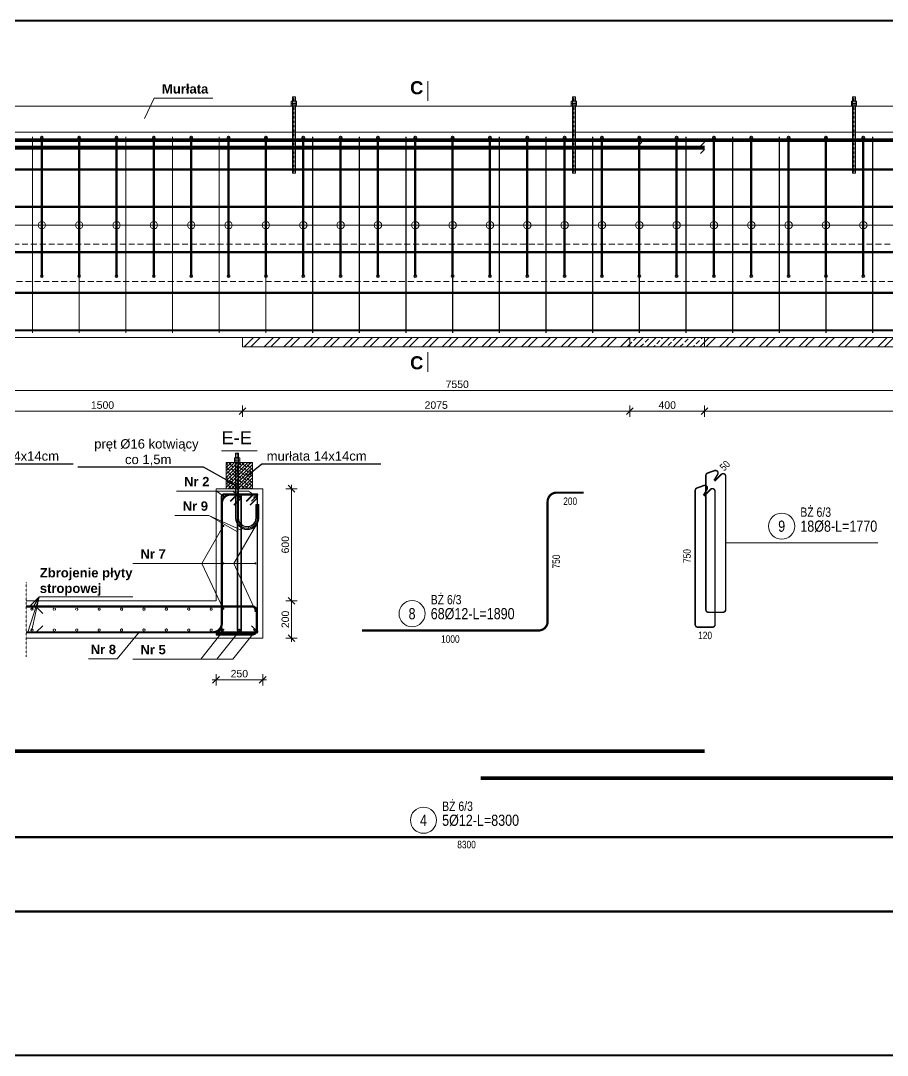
# Model space of a CAD drawing. Header units: millimetres. Extents: x 647 to 146539, y -131215 to 59.
# Drawn here: x 73096 to 77738, y -12172 to -6632 of the extents above; entities that cross this region are included whole.
import ezdxf
from ezdxf import colors
from ezdxf.entities.mleader import LeaderData, LeaderLine
from ezdxf.enums import TextEntityAlignment as Align
from ezdxf.math import Vec2, Vec3

# ---------------------------------------------------------------- set-up
doc = ezdxf.new("R2010")
doc.units = ezdxf.units.MM
for name, pattern in [('DASHDOT', [1, 0.5, -0.25, 0, -0.25]), ('DASHED', [0.75, 0.5, -0.25]), ('HIDDEN', [9.525, 6.35, -3.175])]:
    doc.linetypes.add(name, pattern=pattern)
doc.layers.get('Defpoints').update_dxf_attribs({"color": 2, "lineweight": 50})
for name, color, linetype, lineweight in [('e-cad_cienkie', 4, 'Continuous', 9), ('e-cad_opisy', 2, 'Continuous', 18), ('e-cad_prety_widok', 1, 'Continuous', 40), ('G-Bloki', 221, 'Continuous', 5), ('G-Cienka', 4, 'Continuous', 9), ('G-Kreskowanie', 9, 'Continuous', 5), ('G-Obrys', 3, 'Continuous', 20), ('G-Opisy', 2, 'Continuous', 18), ('G-Osie', 6, 'DASHDOT', 9), ('G-Podkład', 9, 'Continuous', 13), ('G-Przerywana', 8, 'DASHED', 15), ('G-Ramka', 5, 'Continuous', 40), ('G-Stal-warsztatowy', 1, 'Continuous', 35), ('G-Wymiary', 4, 'Continuous', 9)]:
    doc.layers.add(name, color=color, linetype=linetype, lineweight=lineweight)
doc.layers.add('e-cad_rzutnie', color=61, linetype='Continuous', lineweight=5, plot=False)
doc.layers.add('G-Prety', color=1, linetype='Continuous')
doc.styles.add('Arial-GG', font='arial.ttf')
doc.styles.add('e-cad_1', font='arial.ttf')
doc.styles.get("Standard").update_dxf_attribs({"font": 'arial.ttf'})
doc.dimstyles.new('e-cad_1_20_[mm]', dxfattribs={"dimscale": 20, "dimtxt": 2, "dimasz": 1.8, "dimexe": 1.5, "dimexo": 0, "dimgap": 0.6, "dimtad": 1, "dimdec": 1, "dimrnd": 1, "dimtxsty": 'Arial-GG', "dimblk": 'OBLIQUE', "dimcen": 0, "dimdle": 1, "dimclrd": 4, "dimclre": 4, "dimclrt": 7, "dimadec": 1, "dimazin": 0, "dimtfac": 1, "dimtdec": 1, "dimtix": 1, "dimtmove": 0, "dimatfit": 2, "dimfxl": 1.5, "dimfxlon": 1, "dimlwd": -1, "dimlwe": -1, "dimarcsym": 0})
pattern_1 = [(45, (-546051.51, 132936.14), (-53.033009, 53.033009), []), (45, (-546016.16, 132936.14), (-53.033009, 53.033009), [])]

# ---------------------------------------------------------------- blocks, each defined once
blk = doc.blocks.new('_Oblique')
at = {"color": 0, "linetype": 'ByBlock', "lineweight": -2}
blk.add_line((-0.5, -0.5), (0.5, 0.5), dxfattribs=at)
blk = doc.blocks.new('*D767')
at = {"layer": 'Defpoints', "color": 0, "ltscale": 0.8, "transparency": 16777216}
for p in [(71659.5, -8303.6), (79209.5, -8303.6), (79209.5, -8611.4)]:
    blk.add_point(p, dxfattribs=at)
at = {"layer": 'G-Wymiary', "color": 4, "ltscale": 0.8, "transparency": 16777216}
for p, q in [((71659.5, -8581.4), (71659.5, -8641.4)), ((79209.5, -8581.4), (79209.5, -8641.4)), ((71639.5, -8611.4), (79229.5, -8611.4))]:
    blk.add_line(p, q, dxfattribs=at)
at = {"layer": 'G-Wymiary', "color": 4, "ltscale": 0.8, "transparency": 16777216, "xscale": 36, "yscale": 36, "zscale": 36, "rotation": 180}
blk.add_blockref('_Oblique', (71659.5, -8611.4), dxfattribs=at)
at = {"layer": 'G-Wymiary', "color": 4, "ltscale": 0.8, "transparency": 16777216, "xscale": 36, "yscale": 36, "zscale": 36}
blk.add_blockref('_Oblique', (79209.5, -8611.4), dxfattribs=at)
at = {"layer": 'G-Wymiary', "color": 7, "ltscale": 0.8, "transparency": 16777216, "insert": (75434.5, -8579), "char_height": 40, "attachment_point": 5, "style": 'Arial-GG'}
blk.add_mtext('7550', dxfattribs=at)
blk = doc.blocks.new('*D779')
at = {"layer": 'Defpoints', "color": 0, "ltscale": 0.8, "transparency": 16777216}
for p in [(72784.5, -8378.6), (74284.5, -8378.6), (74284.5, -8722.7)]:
    blk.add_point(p, dxfattribs=at)
at = {"layer": 'G-Wymiary', "color": 4, "ltscale": 0.8, "transparency": 16777216}
for p, q in [((72784.5, -8692.7), (72784.5, -8752.7)), ((74284.5, -8692.7), (74284.5, -8752.7)), ((72764.5, -8722.7), (74304.5, -8722.7))]:
    blk.add_line(p, q, dxfattribs=at)
at = {"layer": 'G-Wymiary', "color": 4, "ltscale": 0.8, "transparency": 16777216, "xscale": 36, "yscale": 36, "zscale": 36, "rotation": 180}
blk.add_blockref('_Oblique', (72784.5, -8722.7), dxfattribs=at)
at = {"layer": 'G-Wymiary', "color": 4, "ltscale": 0.8, "transparency": 16777216, "xscale": 36, "yscale": 36, "zscale": 36}
blk.add_blockref('_Oblique', (74284.5, -8722.7), dxfattribs=at)
at = {"layer": 'G-Wymiary', "color": 7, "ltscale": 0.8, "transparency": 16777216, "insert": (73534.5, -8690.3), "char_height": 40, "attachment_point": 5, "style": 'Arial-GG'}
blk.add_mtext('1500', dxfattribs=at)
blk = doc.blocks.new('*D780')
at = {"layer": 'Defpoints', "color": 0, "ltscale": 0.8, "transparency": 16777216}
for p in [(74284.5, -8378.6), (76359.5, -8378.6), (76359.5, -8722.7)]:
    blk.add_point(p, dxfattribs=at)
at = {"layer": 'G-Wymiary', "color": 4, "ltscale": 0.8, "transparency": 16777216}
for p, q in [((74284.5, -8692.7), (74284.5, -8752.7)), ((76359.5, -8692.7), (76359.5, -8752.7)), ((74264.5, -8722.7), (76379.5, -8722.7))]:
    blk.add_line(p, q, dxfattribs=at)
at = {"layer": 'G-Wymiary', "color": 4, "ltscale": 0.8, "transparency": 16777216, "xscale": 36, "yscale": 36, "zscale": 36, "rotation": 180}
blk.add_blockref('_Oblique', (74284.5, -8722.7), dxfattribs=at)
at = {"layer": 'G-Wymiary', "color": 4, "ltscale": 0.8, "transparency": 16777216, "xscale": 36, "yscale": 36, "zscale": 36}
blk.add_blockref('_Oblique', (76359.5, -8722.7), dxfattribs=at)
at = {"layer": 'G-Wymiary', "color": 7, "ltscale": 0.8, "transparency": 16777216, "insert": (75322, -8690.3), "char_height": 40, "attachment_point": 5, "style": 'Arial-GG'}
blk.add_mtext('2075', dxfattribs=at)
blk = doc.blocks.new('*D781')
at = {"layer": 'Defpoints', "color": 0, "ltscale": 0.8, "transparency": 16777216}
for p in [(76359.5, -8378.6), (76759.5, -8378.6), (76759.5, -8722.7)]:
    blk.add_point(p, dxfattribs=at)
at = {"layer": 'G-Wymiary', "color": 4, "ltscale": 0.8, "transparency": 16777216}
for p, q in [((76359.5, -8692.7), (76359.5, -8752.7)), ((76759.5, -8692.7), (76759.5, -8752.7)), ((76339.5, -8722.7), (76779.5, -8722.7))]:
    blk.add_line(p, q, dxfattribs=at)
at = {"layer": 'G-Wymiary', "color": 4, "ltscale": 0.8, "transparency": 16777216, "xscale": 36, "yscale": 36, "zscale": 36, "rotation": 180}
blk.add_blockref('_Oblique', (76359.5, -8722.7), dxfattribs=at)
at = {"layer": 'G-Wymiary', "color": 4, "ltscale": 0.8, "transparency": 16777216, "xscale": 36, "yscale": 36, "zscale": 36}
blk.add_blockref('_Oblique', (76759.5, -8722.7), dxfattribs=at)
at = {"layer": 'G-Wymiary', "color": 7, "ltscale": 0.8, "transparency": 16777216, "insert": (76559.5, -8690.3), "char_height": 40, "attachment_point": 5, "style": 'Arial-GG'}
blk.add_mtext('400', dxfattribs=at)
blk = doc.blocks.new('*D782')
at = {"layer": 'Defpoints', "color": 0, "ltscale": 0.8, "transparency": 16777216}
for p in [(76759.5, -8378.6), (79259.5, -8378.6), (79259.5, -8722.7)]:
    blk.add_point(p, dxfattribs=at)
at = {"layer": 'G-Wymiary', "color": 4, "ltscale": 0.8, "transparency": 16777216}
for p, q in [((76759.5, -8692.7), (76759.5, -8752.7)), ((79259.5, -8692.7), (79259.5, -8752.7)), ((76739.5, -8722.7), (79279.5, -8722.7))]:
    blk.add_line(p, q, dxfattribs=at)
at = {"layer": 'G-Wymiary', "color": 4, "ltscale": 0.8, "transparency": 16777216, "xscale": 36, "yscale": 36, "zscale": 36, "rotation": 180}
blk.add_blockref('_Oblique', (76759.5, -8722.7), dxfattribs=at)
at = {"layer": 'G-Wymiary', "color": 4, "ltscale": 0.8, "transparency": 16777216, "xscale": 36, "yscale": 36, "zscale": 36}
blk.add_blockref('_Oblique', (79259.5, -8722.7), dxfattribs=at)
at = {"layer": 'G-Wymiary', "color": 7, "ltscale": 0.8, "transparency": 16777216, "insert": (78009.5, -8690.3), "char_height": 40, "attachment_point": 5, "style": 'Arial-GG'}
blk.add_mtext('2500', dxfattribs=at)
blk = doc.blocks.new('*D800')
at = {"layer": 'Defpoints', "color": 0, "ltscale": 0.8, "transparency": 16777216}
for p in [(74142.4, -9737.7), (74546.2, -9737.7), (74392.4, -9937.7)]:
    blk.add_point(p, dxfattribs=at)
at = {"layer": 'G-Wymiary', "color": 4, "ltscale": 0.8, "transparency": 16777216}
for p, q in [((74516.2, -9737.7), (74576.2, -9737.7)), ((74546.2, -9957.7), (74546.2, -9717.7)), ((74516.2, -9937.7), (74576.2, -9937.7))]:
    blk.add_line(p, q, dxfattribs=at)
at = {"layer": 'G-Wymiary', "color": 4, "ltscale": 0.8, "transparency": 16777216, "xscale": 36, "yscale": 36, "zscale": 36}
for p, rotation in [((74546.2, -9737.7), 90), ((74546.2, -9937.7), 270)]:
    blk.add_blockref('_Oblique', p, dxfattribs=dict(at, rotation=rotation))
at = {"layer": 'G-Wymiary', "color": 7, "ltscale": 0.8, "transparency": 16777216, "insert": (74513.7, -9837.7), "char_height": 40, "attachment_point": 5, "rotation": 90, "style": 'Arial-GG'}
blk.add_mtext('200', dxfattribs=at)
blk = doc.blocks.new('*D801')
at = {"layer": 'Defpoints', "color": 0, "ltscale": 0.8, "transparency": 16777216}
for p in [(74392.4, -9137.7), (74546.2, -9137.7), (74142.4, -9737.7)]:
    blk.add_point(p, dxfattribs=at)
at = {"layer": 'G-Wymiary', "color": 4, "ltscale": 0.8, "transparency": 16777216}
for p, q in [((74516.2, -9137.7), (74576.2, -9137.7)), ((74546.2, -9757.7), (74546.2, -9117.7)), ((74516.2, -9737.7), (74576.2, -9737.7))]:
    blk.add_line(p, q, dxfattribs=at)
at = {"layer": 'G-Wymiary', "color": 4, "ltscale": 0.8, "transparency": 16777216, "xscale": 36, "yscale": 36, "zscale": 36}
for p, rotation in [((74546.2, -9137.7), 90), ((74546.2, -9737.7), 270)]:
    blk.add_blockref('_Oblique', p, dxfattribs=dict(at, rotation=rotation))
at = {"layer": 'G-Wymiary', "color": 7, "ltscale": 0.8, "transparency": 16777216, "insert": (74513.7, -9437.7), "char_height": 40, "attachment_point": 5, "rotation": 90, "style": 'Arial-GG'}
blk.add_mtext('600', dxfattribs=at)
blk = doc.blocks.new('*D676')
at = {"layer": 'Defpoints', "color": 0, "ltscale": 0.8, "transparency": 16777216}
for p in [(74142.4, -9737.7), (74392.4, -9937.7), (74392.4, -10160.7)]:
    blk.add_point(p, dxfattribs=at)
at = {"layer": 'G-Wymiary', "color": 4, "ltscale": 0.8, "transparency": 16777216}
for p, q in [((74142.4, -10130.7), (74142.4, -10190.7)), ((74392.4, -10130.7), (74392.4, -10190.7)), ((74122.4, -10160.7), (74412.4, -10160.7))]:
    blk.add_line(p, q, dxfattribs=at)
at = {"layer": 'G-Wymiary', "color": 4, "ltscale": 0.8, "transparency": 16777216, "xscale": 36, "yscale": 36, "zscale": 36, "rotation": 180}
blk.add_blockref('_Oblique', (74142.4, -10160.7), dxfattribs=at)
at = {"layer": 'G-Wymiary', "color": 4, "ltscale": 0.8, "transparency": 16777216, "xscale": 36, "yscale": 36, "zscale": 36}
blk.add_blockref('_Oblique', (74392.4, -10160.7), dxfattribs=at)
at = {"layer": 'G-Wymiary', "color": 7, "ltscale": 0.8, "transparency": 16777216, "insert": (74267.4, -10128.3), "char_height": 40, "attachment_point": 5, "style": 'Arial-GG'}
blk.add_mtext('250', dxfattribs=at)
blk = doc.blocks.new('e-cad_ZelbetOpis_7')
blk.add_circle((5, 4.5), 3.5)
at = {"layer": 'e-cad_opisy', "style": 'e-cad_1', "width": 0.8}
blk.add_attdef('NR', text='', height=3, dxfattribs=at).set_placement((5, 3), align=Align.CENTER)
for tag, p in [('OPIS_1', (10, 3)), ('UWAGI', (10, -6))]:
    blk.add_attdef(tag, p, '', height=3, dxfattribs=at)
at = {"layer": 'e-cad_opisy', "style": 'e-cad_1', "width": 0.8, "flags": 1}
for tag, p in [('SREDNICA', (0, -15)), ('DLUGOSC', (0, -20)), ('SZT', (0, -25)), ('GATUNEK_STALI', (0, -30)), ('KLASA_STALI', (0, -35)), ('OPIS_2', (0, -40)), ('KOD', (0, -50)), ('HAK_1', (0, -55)), ('HAK_2', (0, -60)), ('A', (0, -65)), ('B', (0, -70)), ('C', (0, -75)), ('D', (0, -80)), ('E', (0, -85)), ('F', (0, -90)), ('R', (0, -95)), ('HAK_1_DLUGOSC', (0, -100)), ('HAK_2_DLUGOSC', (0, -105)), ('KIERUNEK', (0, -110))]:
    blk.add_attdef(tag, p, '', height=3, dxfattribs=at)
at = {"layer": 'e-cad_rzutnie', "style": 'e-cad_1', "width": 0.8}
blk.add_attdef('POZYCJA', (10, 7), '', height=2.5, dxfattribs=at)

msp = doc.modelspace()

# ---------------------------------------------------------------- hatches: boundary and pattern name
at = {"layer": 'G-Kreskowanie', "ltscale": 0.8}
h = msp.add_hatch(dxfattribs=at)
h.set_pattern_fill('ANSI32', color=256, scale=200, style=0)
h.set_pattern_definition(pattern_1)
h.paths.add_polyline_path([(76359.5, -8328.57), (74284.5, -8328.57), (74284.5, -8378.57), (76359.5, -8378.57)])
h = msp.add_hatch(dxfattribs=at)
h.set_pattern_fill('ANSI33', color=256, scale=200, style=0)
h.set_pattern_definition([(45, (-546051.513, 132936.14), (-35.355339, 35.355339), []), (45, (-546016.16, 132936.14), (-35.355339, 35.355339), [25, -12.5])])
h.paths.add_polyline_path([(76759.5, -8328.57), (76359.5, -8328.57), (76359.5, -8378.57), (76759.5, -8378.57)])
h = msp.add_hatch(dxfattribs=at)
h.set_pattern_fill('ANSI32', color=256, scale=200, style=0)
h.set_pattern_definition(pattern_1)
h.paths.add_polyline_path([(79259.5, -8328.57), (76759.5, -8328.57), (76759.5, -8378.57), (79259.5, -8378.57)])
h = msp.add_hatch(dxfattribs=at)
h.set_pattern_fill('ANSI38', color=256, scale=100, style=0)
h.set_pattern_definition([(45, (-1461583.736, 750144.358), (-8.838834765, 8.838834765), []), (135, (-1461583.736, 750144.358), (-26.51650429, 8.838834765), [31.25, -18.75])])
h.paths.add_polyline_path([(74197.42, -8997.73), (74197.42, -9137.73), (74337.42, -9137.73), (74337.42, -8997.73)])
at = {"layer": 'G-Kreskowanie'}
h = msp.add_hatch(color=256, dxfattribs=at)
edge = h.paths.add_edge_path()
edge.add_arc((74181.42, -9176.72), 6, 0, 360)
h = msp.add_hatch(color=256, dxfattribs=at)
edge = h.paths.add_edge_path()
edge.add_arc((74267.42, -9181.7), 6, 0, 360)
h = msp.add_hatch(color=256, dxfattribs=at)
edge = h.paths.add_edge_path()
edge.add_arc((74347.99, -9183.34), 6, 0, 360)
h = msp.add_hatch(color=256, dxfattribs=at)
edge = h.paths.add_edge_path()
edge.add_arc((74181.42, -9337.72), 6, 0, 360)
h = msp.add_hatch(color=256, dxfattribs=at)
edge = h.paths.add_edge_path()
edge.add_arc((74353.42, -9337.72), 6, 0, 360)
h = msp.add_hatch(color=256, dxfattribs=at)
edge = h.paths.add_edge_path()
edge.add_arc((74181.42, -9537.72), 6, 0, 360)
h = msp.add_hatch(color=256, dxfattribs=at)
edge = h.paths.add_edge_path()
edge.add_arc((74353.42, -9537.72), 6, 0, 360)
h = msp.add_hatch(color=256, dxfattribs=at)
edge = h.paths.add_edge_path()
edge.add_arc((74181.42, -9780.72), 6, 0, 360)
h = msp.add_hatch(color=256, dxfattribs=at)
edge = h.paths.add_edge_path()
edge.add_arc((74353.42, -9792.58), 6, 0, 360)
h = msp.add_hatch(color=256, dxfattribs=at)
edge = h.paths.add_edge_path()
edge.add_arc((74181.42, -9893.21), 6, 0, 360)
h = msp.add_hatch(color=256, dxfattribs=at)
edge = h.paths.add_edge_path()
edge.add_arc((74267.42, -9893.21), 6, 0, 360)
h = msp.add_hatch(color=256, dxfattribs=at)
edge = h.paths.add_edge_path()
edge.add_arc((74347.36, -9893.41), 6, 0, 360)

# ---------------------------------------------------------------- linework, layer by layer
at = {"layer": 'e-cad_prety_widok', "ltscale": 0.8, "const_width": 12}
for points in [[(74367.42, -9168.73), (74221.42, -9168.73, 0.4142136), (74173.42, -9216.73), (74173.42, -9858.73, -0.4142136), (74125.42, -9906.73), (73179.42, -9906.73)], [(76112.6, -9158.86), (75966.6, -9158.86, 0.4142136), (75918.6, -9206.86), (75918.6, -9848.86, -0.4142136), (75870.6, -9896.86), (74924.6, -9896.86)]]:
    msp.add_lwpolyline(points, format="xyb", dxfattribs=at)
at = {"layer": 'e-cad_prety_widok', "const_width": 20}
for points in [[(76759.5, -10543.54), (66959.5, -10543.54)], [(81059.5, -10687.06), (75559.5, -10687.06)]]:
    msp.add_lwpolyline(points, dxfattribs=at)
at = {"layer": 'e-cad_prety_widok'}
for points in [[(79634.5, -11003.11, 12, 12, 0), (71334.5, -11003.11, 14.11, 14.11, 0)], [(78734.5, -11401.81, 12, 12, 0), (66734.5, -11401.81, 14.11, 14.11, 0)]]:
    msp.add_lwpolyline(points, format="xyseb", dxfattribs=at)
at = {"layer": 'G-Cienka', "ltscale": 0.8}
for p, q in [((66904.5, -7088.57), (81254.49, -7088.57)), ((67009.5, -7726.63), (81009.5, -7726.63)), ((74284.5, -8378.57), (74284.5, -8328.57)), ((76359.5, -8378.57), (76359.5, -8328.57)), ((76759.5, -8378.57), (76759.5, -8328.57))]:
    msp.add_line(p, q, dxfattribs=at)
at = {"layer": 'G-Cienka'}
for p, q in [((76423, -7281.57), (76401.83, -7302.74)), ((76423, -7281.57), (76401.83, -7302.74)), ((76423, -7281.57), (76401.83, -7302.74)), ((76759.5, -7281.57), (76738.33, -7302.74)), ((76759.5, -7281.57), (76738.33, -7302.74)), ((76759.5, -7321.57), (76738.33, -7342.74))]:
    msp.add_line(p, q, dxfattribs=at)
at = {"layer": 'G-Kreskowanie', "ltscale": 0.8}
msp.add_line((79659.5, -8378.57), (74284.5, -8378.57), dxfattribs=at)
at = {"layer": 'G-Obrys', "ltscale": 0.8}
for p, q in [((74332.07, -9204.08), (74367.42, -9168.73)), ((73214.78, -9806.29), (73179.42, -9770.93)), ((73214.78, -9871.37), (73179.42, -9906.73)), ((74141.42, -9918.73), (74176.78, -9883.37)), ((74332.07, -9871.37), (74367.42, -9906.73))]:
    msp.add_line(p, q, dxfattribs=at)
at = {"layer": 'G-Obrys'}
for points in [[(71309.5, -8028.57), (66709.5, -8028.57), (66709.5, -7228.57), (81309.49, -7228.57), (81309.49, -8028.57), (79659.5, -8028.57), (79659.5, -8328.57), (71309.5, -8328.57), (71309.5, -8028.57)], [(73124.73, -9937.73), (74392.42, -9937.73), (74392.42, -9137.73), (74142.42, -9137.73), (74142.42, -9737.73), (73124.73, -9737.73)]]:
    msp.add_lwpolyline(points, dxfattribs=at)
at = {"layer": 'G-Opisy'}
for p, q in [((75276.77, -6955.59), (75276.77, -7061.43)), ((73811.64, -7047.19), (73759.5, -7154.86)), ((73811.64, -7047.19), (74125.64, -7047.19)), ((75276.77, -8405.86), (75276.77, -8511.7)), ((74171.61, -8935.63), (74363.23, -8935.63)), ((73929.99, -9150.08), (74316.95, -9150.08)), ((74144.95, -9150.08), (74181.42, -9176.72)), ((74230.95, -9150.08), (74267.42, -9176.72)), ((74316.95, -9150.08), (74353.42, -9176.72)), ((73922.61, -9281.33), (74103.13, -9281.33)), ((74103.13, -9281.33), (74257.42, -9368.8)), ((74103.13, -9281.33), (74277.42, -9360.04)), ((74065.95, -9537.73), (74181.42, -9337.73)), ((74237.95, -9537.73), (74353.42, -9337.73)), ((73696.34, -9537.73), (73983.9, -9537.73)), ((73983.9, -9537.73), (74237.95, -9537.73)), ((73983.9, -9537.73), (74065.95, -9537.73)), ((73983.9, -9537.73), (74353.42, -9537.73)), ((73983.9, -9537.73), (74181.42, -9537.73)), ((73983.9, -9537.73), (74237.95, -9537.73)), ((73983.9, -9537.73), (74065.95, -9537.73)), ((74065.95, -9537.73), (74181.42, -9780.72)), ((74181.42, -9537.73), (74181.42, -9537.73)), ((74237.95, -9537.73), (74353.42, -9792.58)), ((74353.42, -9537.73), (74353.42, -9537.73)), ((73194.2, -9716.4), (73133.99, -9906.73)), ((73194.2, -9716.4), (73142.49, -9768.73)), ((73194.2, -9716.4), (73156.43, -9894.73)), ((73194.2, -9716.4), (73156.43, -9782.93)), ((73194.2, -9716.4), (73697.01, -9716.4)), ((73612.52, -10049.18), (73730.65, -9906.73)), ((74061.24, -10050.23), (74181.42, -9898.73)), ((74147.24, -10050.23), (74267.42, -9898.73)), ((74233.24, -10050.23), (74353.42, -9898.73)), ((73459.96, -10049.18), (73612.52, -10049.18)), ((73696.34, -10050.23), (73983.9, -10050.23)), ((73983.9, -10050.23), (74061.24, -10050.23)), ((73983.9, -10050.23), (74233.24, -10050.23)), ((73983.9, -10050.23), (74147.24, -10050.23))]:
    msp.add_line(p, q, dxfattribs=at)
at = {"layer": 'G-Opisy', "ltscale": 0.8}
msp.add_lwpolyline([(74197.42, -8997.73), (74197.42, -9137.73), (74337.42, -9137.73), (74337.42, -8997.73), (74197.42, -8997.73)], dxfattribs=at)
at = {"layer": 'G-Osie', "ltscale": 0.2}
for points in [[(74559.5, -7038.57), (74559.5, -7447.57)], [(76059.5, -7038.57), (76059.5, -7447.57)], [(77559.5, -7038.57), (77559.5, -7447.57)]]:
    msp.add_lwpolyline(points, dxfattribs=at)
msp.add_lwpolyline([(74255.42, -8947.73), (74255.42, -9294.73, 0.4142136), (74309.42, -9348.73), (74309.42, -9348.73, 0.4142136), (74363.42, -9294.73), (74363.42, -9222.73)], format="xyb", dxfattribs=at)
at = {"layer": 'G-Podkład', "ltscale": 50}
for p, q in [((74545.65, -7064.57), (74545.65, -7073.57)), ((74545.65, -7077.57), (74545.65, -7086.57)), ((74569.89, -7062.57), (74549.12, -7062.57)), ((74569.89, -7075.57), (74549.12, -7075.57)), ((74569.89, -7075.57), (74549.12, -7075.57)), ((74552.58, -7075.57), (74549.12, -7075.57)), ((74569.89, -7088.57), (74549.12, -7088.57)), ((74552.58, -7088.57), (74549.12, -7088.57)), ((74552.58, -7064.57), (74552.58, -7073.57)), ((74552.58, -7075.57), (74566.43, -7075.57)), ((74552.58, -7077.57), (74552.58, -7086.57)), ((74552.58, -7088.57), (74566.43, -7088.57)), ((74566.43, -7064.57), (74566.43, -7073.57)), ((74569.89, -7075.57), (74566.43, -7075.57)), ((74566.43, -7077.57), (74566.43, -7086.57)), ((74569.89, -7088.57), (74566.43, -7088.57)), ((74573.35, -7064.57), (74573.35, -7073.57)), ((74573.35, -7077.57), (74573.35, -7086.57)), ((76045.65, -7064.57), (76045.65, -7073.57)), ((76045.65, -7077.57), (76045.65, -7086.57)), ((76069.89, -7062.57), (76049.12, -7062.57)), ((76069.89, -7075.57), (76049.12, -7075.57)), ((76069.89, -7075.57), (76049.12, -7075.57)), ((76052.58, -7075.57), (76049.12, -7075.57)), ((76069.89, -7088.57), (76049.12, -7088.57)), ((76052.58, -7088.57), (76049.12, -7088.57)), ((76052.58, -7064.57), (76052.58, -7073.57)), ((76052.58, -7075.57), (76066.43, -7075.57)), ((76052.58, -7077.57), (76052.58, -7086.57)), ((76052.58, -7088.57), (76066.43, -7088.57)), ((76066.43, -7064.57), (76066.43, -7073.57)), ((76069.89, -7075.57), (76066.43, -7075.57)), ((76066.43, -7077.57), (76066.43, -7086.57)), ((76069.89, -7088.57), (76066.43, -7088.57)), ((76073.35, -7064.57), (76073.35, -7073.57)), ((76073.35, -7077.57), (76073.35, -7086.57)), ((77545.65, -7064.57), (77545.65, -7073.57)), ((77545.65, -7077.57), (77545.65, -7086.57)), ((77569.89, -7062.57), (77549.12, -7062.57)), ((77569.89, -7075.57), (77549.12, -7075.57)), ((77569.89, -7075.57), (77549.12, -7075.57)), ((77552.58, -7075.57), (77549.12, -7075.57)), ((77569.89, -7088.57), (77549.12, -7088.57)), ((77552.58, -7088.57), (77549.12, -7088.57)), ((77552.58, -7064.57), (77552.58, -7073.57)), ((77552.58, -7075.57), (77566.43, -7075.57)), ((77552.58, -7077.57), (77552.58, -7086.57)), ((77552.58, -7088.57), (77566.43, -7088.57)), ((77566.43, -7064.57), (77566.43, -7073.57)), ((77569.89, -7075.57), (77566.43, -7075.57)), ((77566.43, -7077.57), (77566.43, -7086.57)), ((77569.89, -7088.57), (77566.43, -7088.57)), ((77573.35, -7064.57), (77573.35, -7073.57)), ((77573.35, -7077.57), (77573.35, -7086.57)), ((74241.57, -8973.73), (74241.57, -8982.73)), ((74265.81, -8971.73), (74245.03, -8971.73)), ((74248.5, -8973.73), (74248.5, -8982.73)), ((74262.35, -8973.73), (74262.35, -8982.73)), ((74269.27, -8973.73), (74269.27, -8982.73)), ((74241.57, -8986.73), (74241.57, -8995.73)), ((74265.81, -8984.73), (74245.03, -8984.73)), ((74265.81, -8984.73), (74245.03, -8984.73)), ((74248.5, -8984.73), (74245.03, -8984.73)), ((74265.81, -8997.73), (74245.03, -8997.73)), ((74248.5, -8997.73), (74245.03, -8997.73)), ((74248.5, -8984.73), (74262.35, -8984.73)), ((74248.5, -8986.73), (74248.5, -8995.73)), ((74248.5, -8997.73), (74262.35, -8997.73)), ((74265.81, -8984.73), (74262.35, -8984.73)), ((74262.35, -8986.73), (74262.35, -8995.73)), ((74265.81, -8997.73), (74262.35, -8997.73)), ((74269.27, -8986.73), (74269.27, -8995.73))]:
    msp.add_line(p, q, dxfattribs=at)
for points in [[(74551.5, -7062.57), (74551.5, -7038.57), (74567.5, -7038.57), (74567.5, -7062.57)], [(74567.5, -7447.57), (74551.5, -7447.57), (74551.5, -7088.57)], [(74553.5, -7062.57), (74553.5, -7038.57), (74565.5, -7038.57), (74565.5, -7062.57)], [(74553.5, -7447.57), (74553.5, -7088.57)], [(74565.5, -7088.57), (74565.5, -7447.57)], [(74567.5, -7088.57), (74567.5, -7447.57)], [(76051.5, -7062.57), (76051.5, -7038.57), (76067.5, -7038.57), (76067.5, -7062.57)], [(76067.5, -7447.57), (76051.5, -7447.57), (76051.5, -7088.57)], [(76053.5, -7062.57), (76053.5, -7038.57), (76065.5, -7038.57), (76065.5, -7062.57)], [(76053.5, -7447.57), (76053.5, -7088.57)], [(76065.5, -7088.57), (76065.5, -7447.57)], [(76067.5, -7088.57), (76067.5, -7447.57)], [(77551.5, -7062.57), (77551.5, -7038.57), (77567.5, -7038.57), (77567.5, -7062.57)], [(77567.5, -7447.57), (77551.5, -7447.57), (77551.5, -7088.57)], [(77553.5, -7062.57), (77553.5, -7038.57), (77565.5, -7038.57), (77565.5, -7062.57)], [(77553.5, -7447.57), (77553.5, -7088.57)], [(77565.5, -7088.57), (77565.5, -7447.57)], [(77567.5, -7088.57), (77567.5, -7447.57)], [(74247.42, -8971.73), (74247.42, -8947.73), (74263.42, -8947.73), (74263.42, -8971.73)], [(74249.42, -8971.73), (74249.42, -8947.73), (74261.42, -8947.73), (74261.42, -8971.73)], [(74247.42, -9294.73), (74247.42, -8997.73)], [(74249.42, -9294.73), (74249.42, -8997.73)], [(74261.42, -8997.73), (74261.42, -9294.73)], [(74263.42, -8997.73), (74263.42, -9294.73)], [(74355.42, -9294.73), (74355.42, -9222.73), (74371.42, -9222.73), (74371.42, -9294.73)], [(74357.42, -9294.73), (74357.42, -9222.73), (74369.42, -9222.73), (74369.42, -9294.73)]]:
    msp.add_lwpolyline(points, dxfattribs=at)
for centre, radius, start, end in [((74549.12, -7066.56), 4, 29.97705, 150.02295), ((74549.12, -7071.57), 4, 209.97705, 330.02295), ((74549.12, -7079.56), 4, 29.97705, 150.02295), ((74549.12, -7084.57), 4, 209.97705, 330.02295), ((74559.5, -7075.55), 12.99, 57.78165, 122.21835), ((74559.5, -7062.58), 12.99, 237.78165, 302.21835), ((74559.5, -7088.55), 12.99, 57.78165, 122.21835), ((74559.5, -7075.58), 12.99, 237.78165, 302.21835), ((74569.89, -7066.56), 4, 29.97705, 150.02295), ((74566.43, -7064.57), 0, 270, 25.5633), ((74569.89, -7071.57), 4, 209.97705, 330.02295), ((74566.43, -7073.57), 0, 334.4367, 90), ((74569.89, -7079.56), 4, 29.97705, 150.02295), ((74566.43, -7077.57), 0, 270, 25.5633), ((74569.89, -7084.57), 4, 209.97705, 330.02295), ((74566.43, -7086.57), 0, 334.4367, 90), ((76049.12, -7066.56), 4, 29.97705, 150.02295), ((76049.12, -7071.57), 4, 209.97705, 330.02295), ((76049.12, -7079.56), 4, 29.97705, 150.02295), ((76049.12, -7084.57), 4, 209.97705, 330.02295), ((76059.5, -7075.55), 12.99, 57.78165, 122.21835), ((76059.5, -7062.58), 12.99, 237.78165, 302.21835), ((76059.5, -7088.55), 12.99, 57.78165, 122.21835), ((76059.5, -7075.58), 12.99, 237.78165, 302.21835), ((76069.89, -7066.56), 4, 29.97705, 150.02295), ((76066.43, -7064.57), 0, 270, 25.5633), ((76069.89, -7071.57), 4, 209.97705, 330.02295), ((76066.43, -7073.57), 0, 334.4367, 90), ((76069.89, -7079.56), 4, 29.97705, 150.02295), ((76066.43, -7077.57), 0, 270, 25.5633), ((76069.89, -7084.57), 4, 209.97705, 330.02295), ((76066.43, -7086.57), 0, 334.4367, 90), ((77549.12, -7066.56), 4, 29.97705, 150.02295), ((77549.12, -7071.57), 4, 209.97705, 330.02295), ((77549.12, -7079.56), 4, 29.97705, 150.02295), ((77549.12, -7084.57), 4, 209.97705, 330.02295), ((77559.5, -7075.55), 12.99, 57.78165, 122.21835), ((77559.5, -7062.58), 12.99, 237.78165, 302.21835), ((77559.5, -7088.55), 12.99, 57.78165, 122.21835), ((77559.5, -7075.58), 12.99, 237.78165, 302.21835), ((77569.89, -7066.56), 4, 29.97705, 150.02295), ((77566.43, -7064.57), 0, 270, 25.5633), ((77569.89, -7071.57), 4, 209.97705, 330.02295), ((77566.43, -7073.57), 0, 334.4367, 90), ((77569.89, -7079.56), 4, 29.97705, 150.02295), ((77566.43, -7077.57), 0, 270, 25.5633), ((77569.89, -7084.57), 4, 209.97705, 330.02295), ((77566.43, -7086.57), 0, 334.4367, 90), ((74245.03, -8975.72), 4, 29.97705, 150.02295), ((74255.42, -8984.72), 12.99, 57.78165, 122.21835), ((74265.81, -8975.72), 4, 29.97705, 150.02295), ((74262.35, -8973.73), 0, 270, 25.5633), ((74245.03, -8980.73), 4, 209.97705, 330.02295), ((74245.03, -8988.72), 4, 29.97705, 150.02295), ((74245.03, -8993.73), 4, 209.97705, 330.02295), ((74255.42, -8971.74), 12.99, 237.78165, 302.21835), ((74255.42, -8997.72), 12.99, 57.78165, 122.21835), ((74255.42, -8984.74), 12.99, 237.78165, 302.21835), ((74265.81, -8980.73), 4, 209.97705, 330.02295), ((74262.35, -8982.73), 0, 334.4367, 90), ((74265.81, -8988.72), 4, 29.97705, 150.02295), ((74262.35, -8986.73), 0, 270, 25.5633), ((74265.81, -8993.73), 4, 209.97705, 330.02295), ((74262.35, -8995.73), 0, 334.4367, 90), ((74309.42, -9294.73), 62, 180, 0), ((74309.42, -9294.73), 60, 180, 0), ((74309.42, -9294.73), 48, 180, 0), ((74309.42, -9294.73), 46, 180, 0)]:
    msp.add_arc(centre, radius, start, end, dxfattribs=at)
at = {"layer": 'G-Prety'}
for points, const_width in [([(73159.5, -8303.57), (73159.5, -7253.57)], 6.6), ([(73409.5, -8303.57), (73409.5, -7253.57)], 6.6), ([(73659.5, -8303.57), (73659.5, -7253.57)], 6.6), ([(73909.5, -8303.57), (73909.5, -7253.57)], 6.6), ([(74159.5, -8303.57), (74159.5, -7253.57)], 6.6), ([(74409.5, -8303.57), (74409.5, -7253.57)], 6.6), ([(74659.5, -8303.57), (74659.5, -7253.57)], 6.6), ([(74909.5, -8303.57), (74909.5, -7253.57)], 6.6), ([(75159.5, -8303.57), (75159.5, -7253.57)], 6.6), ([(75409.5, -8303.57), (75409.5, -7253.57)], 6.6), ([(75659.5, -8303.57), (75659.5, -7253.57)], 6.6), ([(75909.5, -8303.57), (75909.5, -7253.57)], 6.6), ([(76159.5, -8303.57), (76159.5, -7253.57)], 6.6), ([(76409.5, -8303.57), (76409.5, -7253.57)], 6.6), ([(76659.5, -8303.57), (76659.5, -7253.57)], 6.6), ([(76909.5, -8303.57), (76909.5, -7253.57)], 6.6), ([(77159.5, -8303.57), (77159.5, -7253.57)], 6.6), ([(77409.5, -8303.57), (77409.5, -7253.57)], 6.6), ([(77659.5, -8303.57), (77659.5, -7253.57)], 6.6), ([(76423, -7271.57), (66959.5, -7271.57)], 20), ([(76423, -7271.57), (66959.5, -7271.57)], 20), ([(76423, -7271.57), (66959.5, -7271.57)], 20), ([(76759.5, -7271.57), (66959.5, -7271.57)], 20), ([(76759.5, -7271.57), (66959.5, -7271.57)], 20), ([(76759.5, -7311.57), (66959.5, -7311.57)], 20), ([(81059.5, -7271.57), (75559.5, -7271.57)], 20), ([(81059.5, -7271.57), (75559.5, -7271.57)], 20), ([(81059.5, -7271.57), (75559.5, -7271.57)], 20), ([(81284.49, -7428.57), (66734.5, -7428.57)], 12), ([(81284.49, -7628.57), (66734.5, -7628.57)], 12), ([(81059.49, -7628.57), (66959.5, -7628.57)], 12), ([(81284.49, -7871.57), (66734.5, -7871.57)], 12), ([(79634.5, -8089.57), (71334.5, -8089.57)], 12), ([(79634.5, -8289.57), (71334.5, -8289.57)], 12)]:
    msp.add_lwpolyline(points, dxfattribs=dict(at, const_width=const_width))
at = {"layer": 'G-Prety', "const_width": 8}
for points in [[(76813.14, -9096.84), (76848.49, -9061.48, -0.66811), (76872.39, -9071.38), (76872.39, -9785.38, -0.413797), (76858.39, -9799.38), (76780.39, -9799.38, -0.413797), (76766.39, -9785.38), (76766.39, -9067.26, -0.316912), (76775.7, -9054.07), (76813.02, -9040.78, -0.70663), (76829.67, -9061.26), (76810.25, -9093.08)], [(76756.14, -9176.84), (76791.49, -9141.48, -0.66811), (76815.39, -9151.38), (76815.39, -9865.38, -0.413797), (76801.39, -9879.38), (76723.39, -9879.38, -0.413797), (76709.39, -9865.38), (76709.39, -9147.26, -0.316912), (76718.7, -9134.07), (76756.02, -9120.78, -0.70663), (76772.67, -9141.26), (76753.25, -9173.08)], [(74218.17, -9206.19), (74253.52, -9170.83, -0.66811), (74277.42, -9180.73), (74277.42, -9894.73, -0.413797), (74263.42, -9908.73), (74185.42, -9908.73, -0.413797), (74171.42, -9894.73), (74171.42, -9180.73, -0.413797), (74185.42, -9166.73), (74263.42, -9166.73, -0.66811), (74273.32, -9190.63), (74237.96, -9225.98)], [(74304.17, -9206.19), (74339.52, -9170.83, -0.66811), (74363.42, -9180.73), (74363.42, -9894.73, -0.413797), (74349.42, -9908.73), (74271.42, -9908.73, -0.413797), (74257.42, -9894.73), (74257.42, -9180.73, -0.413797), (74271.42, -9166.73), (74349.42, -9166.73, -0.66811), (74359.32, -9190.63), (74323.96, -9225.98)]]:
    msp.add_lwpolyline(points, format="xyb", dxfattribs=at)
at = {"layer": 'G-Przerywana', "ltscale": 0.02}
msp.add_line((73124.73, -10038.83), (73124.73, -9638.83), dxfattribs=at)
at = {"layer": 'G-Przerywana', "linetype": 'HIDDEN', "ltscale": 5}
msp.add_lwpolyline([(66959.5, -8028.57), (66959.5, -7828.57), (81059.49, -7828.57), (81059.49, -8028.57)], close=True, dxfattribs=at)
at = {"layer": 'G-Przerywana', "ltscale": 0.02, "const_width": 12}
msp.add_lwpolyline([(74141.42, -9918.73), (74335.42, -9918.73, 0.4142136), (74361.42, -9892.73), (74361.42, -9794.73, 0.4142136), (74335.42, -9768.73), (73124.73, -9768.73)], format="xyb", dxfattribs=at)
msp.add_lwpolyline([(74367.42, -9906.73), (73124.73, -9906.73)], dxfattribs=at)
at = {"layer": 'G-Przerywana', "ltscale": 0.02}
for centre in [(73156.43, -9782.93), (73276.43, -9782.93), (73396.43, -9782.93), (73516.43, -9782.93), (73636.43, -9782.93), (73756.43, -9782.93), (73876.43, -9782.93), (73996.43, -9782.93), (74116.43, -9782.93), (73156.43, -9894.73), (73276.43, -9894.73), (73396.43, -9894.73), (73516.43, -9894.73), (73636.43, -9894.73), (73756.43, -9894.73), (73876.43, -9894.73), (73996.43, -9894.73), (74116.43, -9894.73)]:
    msp.add_circle(centre, 6, dxfattribs=at)
at = {"layer": 'G-Ramka', "color": 5}
msp.add_lwpolyline([(59757.36, -6631.74), (59757.36, -12171.74), (101638.55, -12171.74), (101638.55, -6631.74)], close=True, dxfattribs=at)
at = {"layer": 'G-Stal-warsztatowy', "color": 6, "ltscale": 0.8, "const_width": 12}
for points in [[(73209.5, -7999.57), (73209.5, -7257.57)], [(73409.5, -7999.57), (73409.5, -7257.57)], [(73609.5, -7999.57), (73609.5, -7257.57)], [(73809.5, -7999.57), (73809.5, -7257.57)], [(74009.5, -7999.57), (74009.5, -7257.57)], [(74209.5, -7999.57), (74209.5, -7257.57)], [(74409.5, -7999.57), (74409.5, -7257.57)], [(74609.5, -7999.57), (74609.5, -7257.57)], [(74809.5, -7999.57), (74809.5, -7257.57)], [(75009.5, -7999.57), (75009.5, -7257.57)], [(75209.5, -7999.57), (75209.5, -7257.57)], [(75409.5, -7999.57), (75409.5, -7257.57)], [(75609.5, -7999.57), (75609.5, -7257.57)], [(75809.5, -7999.57), (75809.5, -7257.57)], [(76009.5, -7999.57), (76009.5, -7257.57)], [(76209.5, -7999.57), (76209.5, -7257.57)], [(76409.5, -7999.57), (76409.5, -7257.57)], [(76609.5, -7999.57), (76609.5, -7257.57)], [(76809.5, -7999.57), (76809.5, -7257.57)], [(77009.5, -7999.57), (77009.5, -7257.57)], [(77209.5, -7999.57), (77209.5, -7257.57)], [(77409.5, -7999.57), (77409.5, -7257.57)], [(77609.5, -7999.57), (77609.5, -7257.57)]]:
    msp.add_lwpolyline(points, dxfattribs=at)
at = {"layer": 'G-Stal-warsztatowy', "color": 6, "ltscale": 0.8}
for centre in [(73209.5, -7257.57), (73409.5, -7257.57), (73609.5, -7257.57), (73809.5, -7257.57), (74009.5, -7257.57), (74209.5, -7257.57), (74409.5, -7257.57), (74609.5, -7257.57), (74809.5, -7257.57), (75009.5, -7257.57), (75209.5, -7257.57), (75409.5, -7257.57), (75609.5, -7257.57), (75809.5, -7257.57), (76009.5, -7257.57), (76209.5, -7257.57), (76409.5, -7257.57), (76609.5, -7257.57), (76809.5, -7257.57), (77009.5, -7257.57), (77209.5, -7257.57), (77409.5, -7257.57), (77609.5, -7257.57), (73209.5, -7999.57), (73409.5, -7999.57), (73609.5, -7999.57), (73809.5, -7999.57), (74009.5, -7999.57), (74209.5, -7999.57), (74409.5, -7999.57), (74609.5, -7999.57), (74809.5, -7999.57), (75009.5, -7999.57), (75209.5, -7999.57), (75409.5, -7999.57), (75609.5, -7999.57), (75809.5, -7999.57), (76009.5, -7999.57), (76209.5, -7999.57), (76409.5, -7999.57), (76609.5, -7999.57), (76809.5, -7999.57), (77009.5, -7999.57), (77209.5, -7999.57), (77409.5, -7999.57), (77609.5, -7999.57)]:
    msp.add_circle(centre, 6, dxfattribs=at)
at = {"layer": 'G-Wymiary', "ltscale": 0.8}
for centre in [(73209.56, -7726.63), (73409.56, -7726.63), (73609.56, -7726.63), (73809.56, -7726.63), (74009.56, -7726.63), (74209.56, -7726.63), (74409.56, -7726.63), (74609.56, -7726.63), (74809.56, -7726.63), (75009.56, -7726.63), (75209.56, -7726.63), (75409.56, -7726.63), (75609.56, -7726.63), (75809.56, -7726.63), (76009.56, -7726.63), (76209.56, -7726.63), (76409.56, -7726.63), (76609.56, -7726.63), (76809.56, -7726.63), (77009.56, -7726.63), (77209.56, -7726.63), (77409.56, -7726.63), (77609.56, -7726.63)]:
    msp.add_circle(centre, 20, dxfattribs=at)

# ---------------------------------------------------------------- block references
at = {"layer": 'G-Bloki', "ltscale": 0.8, "xscale": 20, "yscale": 20, "zscale": 20}
for p, values in [((77072.39, -9428.38), {'OPIS_1': '18%%c8-L=1770', 'NR': '9', 'POZYCJA': 'BŻ 6/3'}), ((75092.59, -9896.86), {'OPIS_1': '68%%c12-L=1890', 'NR': '8', 'POZYCJA': 'BŻ 6/3'}), ((75153.77, -11003.11), {'OPIS_1': '5%%c12-L=8300', 'NR': '4', 'POZYCJA': 'BŻ 6/3'})]:
    msp.add_blockref('e-cad_ZelbetOpis_7', p, dxfattribs=at).add_auto_attribs(values)

# ---------------------------------------------------------------- texts
at = {"layer": 'e-cad_opisy', "ltscale": 0.8, "style": 'e-cad_1', "width": 0.8}
for s, rotation, p in [('50', 45, (76868.16, -9014.27)), ('750', 90, (76665.39, -9498.44)), ('750', 90, (75964.6, -9527.86))]:
    msp.add_text(s, height=40, rotation=rotation, dxfattribs=at).set_placement(p, align=Align.MIDDLE_CENTER)
for s, p in [('200', (76039.6, -9204.86)), ('120', (76762.39, -9923.38)), ('1000', (75397.6, -9942.86)), ('8300', (75484.5, -11043.11))]:
    msp.add_text(s, height=40, dxfattribs=at).set_placement(p, align=Align.MIDDLE_CENTER)
at = {"layer": 'G-Opisy', "attachment_point": 1}
for s, insert, char_height in [('{\\fArial|b1|i0|c0|p0;Murłata}', (73852.72, -6971.67), 50), ('{\\fArial|b1|i0|c0|p0;C}', (75182.34, -6955.72), 70), ('{\\fArial|b1|i0|c0|p0;C}', (75182.34, -8428.56), 70), ('{\\fArial|b0|i0|c0|p0;E-E}', (74171.61, -8829.91), 70), ('{\\fArial|b1|i0|c0|p0;Nr 2}', (73971.07, -9074.57), 50), ('{\\fArial|b1|i0|c0|p0;Nr 9}', (73963.69, -9205.82), 50), ('{\\fArial|b1|i0|c0|p0;Nr 7}', (73737.42, -9462.21), 50), ('{\\fArial|b1|i0|c0|p0;Zbrojenie płyty\\Pstropowej}', (73198.38, -9562.74), 50), ('{\\fArial|b1|i0|c0|p0;Nr 8}', (73470.91, -9973.66), 50), ('{\\fArial|b1|i0|c0|p0;Nr 5}', (73737.42, -9974.72), 50)]:
    msp.add_mtext(s, dxfattribs=dict(at, insert=insert, char_height=char_height))

# ---------------------------------------------------------------- dimensions: what is measured, and where the dimension line sits
at = {"layer": 'G-Wymiary', "ltscale": 0.8}
for base, p1, p2, picture, middle in [((79209.5, -8611.42), (71659.5, -8303.57), (79209.5, -8303.57), '*D767', (75434.5, -8579)), ((74284.5, -8722.69), (72784.5, -8378.57), (74284.5, -8378.57), '*D779', (73534.5, -8690.26)), ((76359.5, -8722.69), (74284.5, -8378.57), (76359.5, -8378.57), '*D780', (75322, -8690.26)), ((76759.5, -8722.69), (76359.5, -8378.57), (76759.5, -8378.57), '*D781', (76559.5, -8690.26)), ((79259.5, -8722.69), (76759.5, -8378.57), (79259.5, -8378.57), '*D782', (78009.5, -8690.26))]:
    dim = msp.add_linear_dim(base=base, p1=p1, p2=p2, dimstyle='e-cad_1_20_[mm]', override={"dimtmove": 1}, dxfattribs=at)
    dim.commit()
    dim.dimension.update_dxf_attribs({"geometry": picture, "text_midpoint": middle})
dim = msp.add_linear_dim(base=(74546.17, -9137.73), p1=(74142.42, -9737.73), p2=(74392.42, -9137.73), angle=90, dimstyle='e-cad_1_20_[mm]', override={"dimtmove": 1}, dxfattribs=at)
dim.commit()
dim.dimension.update_dxf_attribs({"geometry": '*D801', "text_midpoint": (74513.75, -9437.73)})
dim = msp.add_linear_dim(base=(74392.42, -10160.74), p1=(74142.42, -9737.73), p2=(74392.42, -9937.73), dimstyle='e-cad_1_20_[mm]', dxfattribs=at)
dim.commit()
dim.dimension.update_dxf_attribs({"geometry": '*D676', "text_midpoint": (74267.42, -10128.32)})
dim = msp.add_linear_dim(base=(74546.17, -9737.73), p1=(74392.42, -9937.73), p2=(74142.42, -9737.73), angle=90, dimstyle='e-cad_1_20_[mm]', dxfattribs=at)
dim.commit()
dim.dimension.update_dxf_attribs({"geometry": '*D800', "text_midpoint": (74513.75, -9837.73)})

# ---------------------------------------------------------------- leaders
at = {"layer": 'e-cad_cienkie', "ltscale": 0.8, "has_arrowhead": 0}
msp.add_leader([(76872.39, -9428.38), (77072.39, -9428.38), (77687.19, -9428.38)], dimstyle='e-cad_1_20_[mm]', dxfattribs=at)
at = {"layer": 'G-Opisy', "ltscale": 0.8}
ml = msp.add_multileader_mtext('Standard', dxfattribs=at)
ml.set_content('\\A1;\\pxsm1,qc;pręt %%C16 kotwiący\\P co 1,5m', color=2, style='Arial-GG')
ml.set_leader_properties(color=4)
ml.build(insert=Vec2(0, 0))
ml.multileader.update_dxf_attribs({"text_left_attachment_type": 5, "text_right_attachment_type": 5, "dogleg_length": 2, "arrow_head_size": 50})
ctx = ml.context
ctx.base_point, ctx.char_height, ctx.arrow_head_size, ctx.landing_gap_size, ctx.plane_origin = Vec3(73466.55, -9023.07), 50, 50, 25, Vec3(74578.89, -8788.96)
ctx.left_attachment, ctx.right_attachment, ctx.text_align_type = 5, 5, 1
notes = []
notes.append((ctx, [(0, (1, 1, 0), (74075.37, -9023.07), (-1, 0), 5, [(0, [(74259.13, -9126.2)], 0, [])])]))
ctx.mtext.insert, ctx.mtext.defined_height, ctx.mtext.alignment, ctx.mtext.line_spacing_style, ctx.mtext.flow_direction = Vec3(73769.43, -8872.66), 200, 2, 2, 5
ml = msp.add_multileader_mtext('Standard', dxfattribs=at)
ml.set_content('\\A1;\\pxsm1,qc;murłata 14x14cm', color=2, style='Arial-GG')
ml.set_leader_properties(color=4)
ml.build(insert=Vec2(0, 0))
ml.multileader.update_dxf_attribs({"text_left_attachment_type": 5, "text_right_attachment_type": 5, "dogleg_length": 2, "arrow_head_size": 50})
ctx = ml.context
ctx.base_point, ctx.char_height, ctx.arrow_head_size, ctx.landing_gap_size, ctx.plane_origin = Vec3(72745.27, -9004.61), 50, 50, 25, Vec3(72236.75, -8770.5)
ctx.left_attachment, ctx.right_attachment, ctx.text_align_type = 5, 5, 1
notes.append((ctx, [(0, (1, 1, 0), (72740.27, -9004.61), (1, 0), 5, [(0, [(72646.64, -9081.36)], 0, [])])]))
ctx.mtext.insert, ctx.mtext.defined_height, ctx.mtext.alignment, ctx.mtext.line_spacing_style, ctx.mtext.flow_direction = Vec3(73033.59, -8937.74), 200, 2, 2, 5
ml = msp.add_multileader_mtext('Standard', dxfattribs=at)
ml.set_content('\\A1;\\pxsm1,qc;murłata 14x14cm', color=2, style='Arial-GG')
ml.set_leader_properties(color=4)
ml.build(insert=Vec2(0, 0))
ml.multileader.update_dxf_attribs({"text_left_attachment_type": 5, "text_right_attachment_type": 5, "dogleg_length": 2, "arrow_head_size": 50})
ctx = ml.context
ctx.base_point, ctx.char_height, ctx.arrow_head_size, ctx.landing_gap_size, ctx.plane_origin = Vec3(74393.29, -9004.61), 50, 50, 25, Vec3(73884.77, -8770.5)
ctx.left_attachment, ctx.right_attachment, ctx.text_align_type = 5, 5, 1
notes.append((ctx, [(0, (1, 1, 0), (74388.29, -9004.61), (1, 0), 5, [(0, [(74294.66, -9081.36)], 0, [])])]))
ctx.mtext.insert, ctx.mtext.defined_height, ctx.mtext.alignment, ctx.mtext.line_spacing_style, ctx.mtext.flow_direction = Vec3(74681.61, -8937.74), 200, 2, 2, 5
for ctx, leaders in notes:
    for number, flags, end, landing, length, lines in leaders:
        leader = LeaderData()
        leader.index, (leader.has_last_leader_line, leader.has_dogleg_vector, leader.attachment_direction) = number, flags
        leader.last_leader_point, leader.dogleg_vector, leader.dogleg_length = Vec3(end), Vec3(landing), length
        for number, points, colour, breaks in lines:
            line = LeaderLine()
            line.index, line.vertices, line.color, line.breaks = number, Vec3.list(points), colors.encode_raw_color(colour), breaks
            leader.lines.append(line)
        ctx.leaders.append(leader)

doc.saveas('drawing.dxf')
